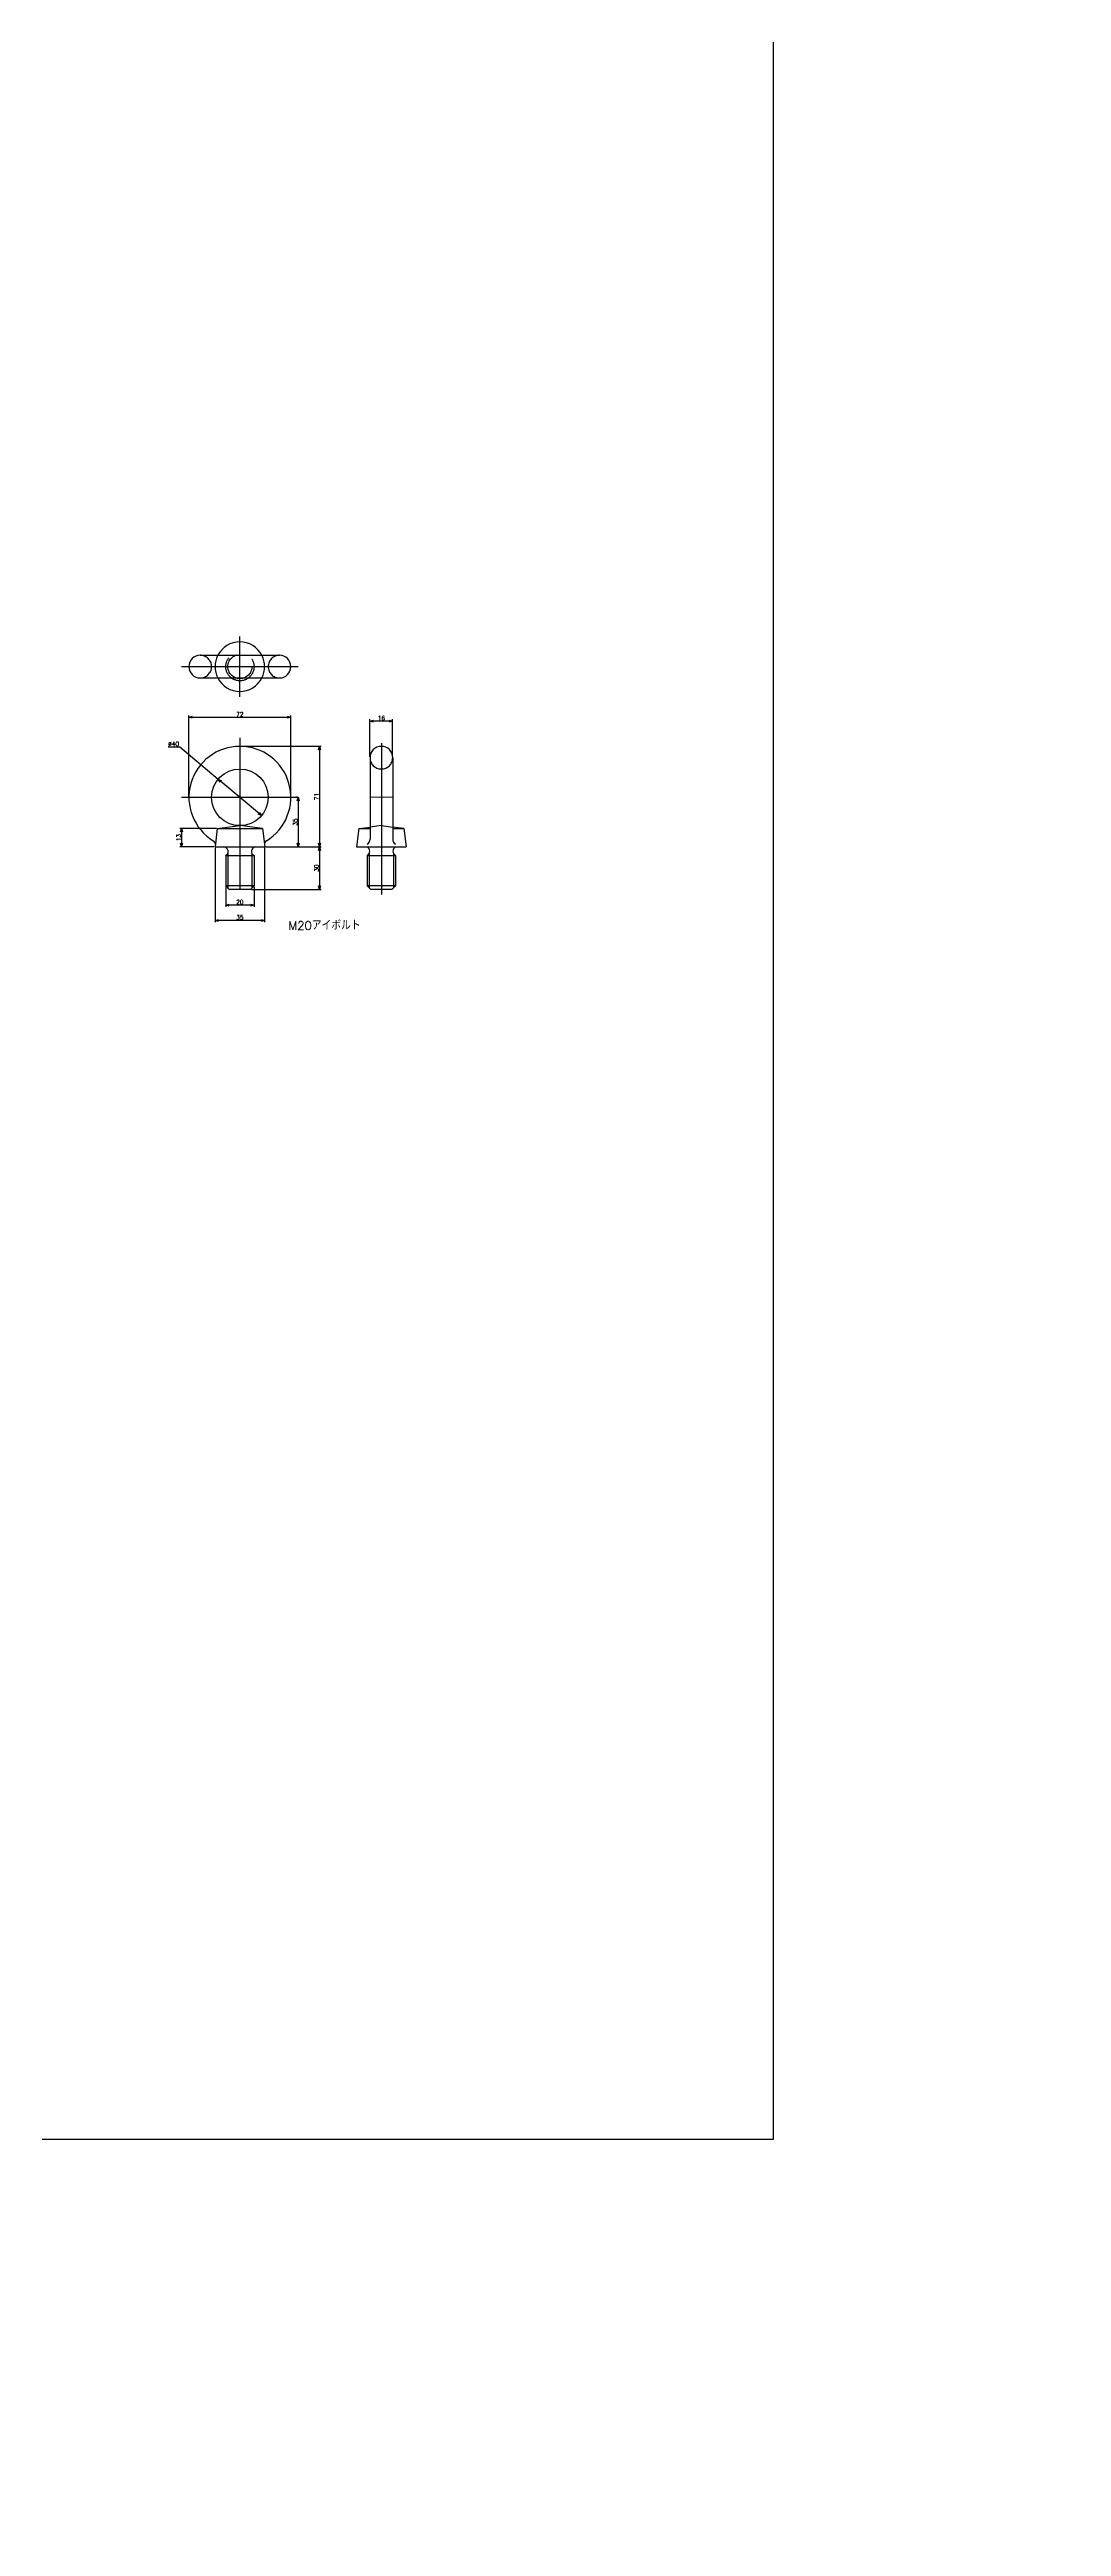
# Model space of a CAD drawing. Header units: millimetres. Extents: x -16130 to 36813, y -8099 to 27484.
# Drawn here: x 3101 to 3816, y 15682 to 17431 of the extents above; entities that cross this region are included whole.
import ezdxf
from ezdxf import colors
from ezdxf.entities.mleader import LeaderData, LeaderLine
from ezdxf.enums import TextEntityAlignment as Align
from ezdxf.math import Vec2, Vec3

# ---------------------------------------------------------------- set-up
doc = ezdxf.new("R2010")
doc.units = ezdxf.units.MM
doc.header["$LTSCALE"] = 6
doc.header["$PDMODE"] = 99
doc.header["$PDSIZE"] = 1
doc.linetypes.add('CENTER2', pattern=[28.575, 19.05, -3.175, 3.175, -3.175])
doc.linetypes.add('HIDDEN', pattern=[9.525, 6.35, -3.175])
doc.layers.add('08_DIM', color=3, linetype='Continuous', lineweight=13)
doc.layers.add('10_DRAFT', color=8, linetype='Continuous', lineweight=0, plot=False)
doc.styles.add('KSS_TXT', font='txt.shx', dxfattribs={"bigfont": 'extfont2.shx'})
doc.styles.get("Standard").update_dxf_attribs({"font": 'txt.shx', "bigfont": 'extfont2.shx'})
doc.dimstyles.new('KSS_DIM', dxfattribs={"dimtxt": 3, "dimasz": 2.5, "dimexe": 1.25, "dimexo": 0.625, "dimtad": 1, "dimdsep": 46, "dimtxsty": 'KSS_TXT', "dimblk": 'OPEN30', "dimcen": 0, "dimazin": 2, "dimtfac": 0.75, "dimtmove": 0, "dimatfit": 3, "dimldrblk": 'OPEN30', "dimfxl": 1, "dimtolj": 1, "dimarcsym": 0})
doc.dimstyles.new('KSS_DIM$3', dxfattribs={"dimtxt": 3, "dimasz": 2.5, "dimexe": 1.25, "dimexo": 0.625, "dimtad": 1, "dimtih": 1, "dimtoh": 1, "dimdsep": 46, "dimtxsty": 'KSS_TXT', "dimblk": 'OPEN30', "dimcen": 0, "dimazin": 2, "dimtfac": 0.75, "dimtofl": 0, "dimtmove": 0, "dimatfit": 3, "dimldrblk": 'OPEN30', "dimfxl": 1, "dimtolj": 1, "dimarcsym": 0})

# ---------------------------------------------------------------- blocks, each defined once
blk = doc.blocks.new('AM_BALLOON1')
at = {"transparency": 16777216}
blk.add_circle((0, 0), 5, dxfattribs=at)
blk.add_attdef('B_NUMBER', text='', height=3, dxfattribs=at).set_placement((0, 0), align=Align.MIDDLE_CENTER)
blk = doc.blocks.new('_OPEN')
at = {"color": 0, "linetype": 'ByBlock'}
for p, q in [((-1, 0.17), (0, 0)), ((0, 0), (-1, -0.17)), ((0, 0), (-1, 0))]:
    blk.add_line(p, q, dxfattribs=at)
blk = doc.blocks.new('CHIC20d')
at = {"color": 0, "linetype": 'CENTER2'}
for p, q in [((0, -21.3), (0, 21.3)), ((-41.2, 0), (41.2, 0))]:
    blk.add_line(p, q, dxfattribs=at)
at = {"color": 0}
for p, q in [((-28, 8), (28, 8)), ((-28, -8), (28, -8))]:
    blk.add_line(p, q, dxfattribs=at)
at = {"color": 0, "linetype": 'HIDDEN'}
for radius in [10, 8.5]:
    blk.add_circle((0, 0), radius, dxfattribs=at)
at = {"color": 0}
for centre, radius, start, end in [((0, 0), 17.5, 27.2029, 152.7971), ((-28, 0), 8, 90, 270), ((28, 0), 8, 270, 90), ((0, 0), 17.5, 207.2029, 332.7971)]:
    blk.add_arc(centre, radius, start, end, dxfattribs=at)
at = {"color": 0, "linetype": 'HIDDEN'}
for centre, radius, start, end in [((-28, 0), 8, 270, 90), ((0, 0), 17.5, 152.7971, 207.2029), ((0, 0), 17.5, 332.7971, 27.2029), ((28, 0), 8, 90, 270)]:
    blk.add_arc(centre, radius, start, end, dxfattribs=at)
blk = doc.blocks.new('CHIC20e')
at = {"color": 0, "linetype": 'CENTER2'}
for p, q in [((0, 77), (0, -30)), ((-41.2, 35), (41.2, 35))]:
    blk.add_line(p, q, dxfattribs=at)
at = {"color": 0}
for p, q in [((-16, 13), (-17.5, 0)), ((-17.5, 0), (17.5, 0)), ((-16, 13), (0, 15)), ((-16, 13), (16, 13)), ((16, 13), (0, 15)), ((16, 13), (17.5, 0)), ((-10, -6), (10, -6)), ((-10, -6), (-10, -27.5)), ((-8.5, -4.4), (-8.5, -29)), ((8.5, -4.4), (8.5, -29)), ((10, -6), (10, -27.5)), ((10, -27.5), (-10, -27.5)), ((-10, -27.5), (-7.5, -30)), ((7.5, -30), (-7.5, -30)), ((10, -27.5), (7.5, -30))]:
    blk.add_line(p, q, dxfattribs=at)
blk.add_circle((0, 35), 20, dxfattribs=at)
for centre, radius, start, end in [((0, 35), 36, 301.4073, 238.5927), ((-20.3, 1.7), 3, 353.4802, 58.5927), ((20.3, 1.7), 3, 121.4073, 186.5198), ((-11.4, -3.2), 3.15, 295.3462, 87.2737), ((11.3, -3.2), 3.15, 92.7263, 244.6538)]:
    blk.add_arc(centre, radius, start, end, dxfattribs=at)
blk = doc.blocks.new('CHIC20f')
at = {"color": 0, "linetype": 'CENTER2'}
blk.add_line((0, 73.2), (0, -33.6), dxfattribs=at)
at = {"color": 0}
for p, q in [((-8, 63), (-8, 5.4)), ((8, 63), (8, 5.4)), ((-16, 13), (-17.5, 0)), ((-17.5, 0), (17.5, 0)), ((-16, 13), (-8, 14)), ((-16, 13), (-8, 13)), ((16, 13), (8, 14)), ((8, 13), (16, 13)), ((16, 13), (17.5, 0)), ((-10, -6), (10, -6)), ((-10, -6), (-10, -27.5)), ((-8.5, -4.4), (-8.5, -29)), ((8.5, -4.4), (8.5, -29)), ((10, -6), (10, -27.5)), ((10, -27.5), (-10, -27.5)), ((-10, -27.5), (-7.5, -30)), ((7.5, -30), (-7.5, -30)), ((10, -27.5), (7.5, -30))]:
    blk.add_line(p, q, dxfattribs=at)
at = {"color": 0, "linetype": 'HIDDEN'}
for q in [(-8, 14), (8, 14)]:
    blk.add_line((0, 15), q, dxfattribs=at)
at = {"color": 0}
for centre, radius, start, end in [((0, 63), 8, 0, 180), ((-12, 5.4), 4, 301.0753, 0), ((12, 5.4), 4, 180, 238.9247), ((-11.6, -3), 3.4, 298.0725, 61.9275), ((11.6, -3), 3.4, 118.0725, 241.9275)]:
    blk.add_arc(centre, radius, start, end, dxfattribs=at)
at = {"color": 0, "linetype": 'HIDDEN'}
blk.add_arc((0, 63), 8, 180, 0, dxfattribs=at)
at = {"layer": '10_DRAFT'}
blk.add_line((-8, 35), (8, 35), dxfattribs=at)
blk = doc.blocks.new('_Open30')
at = {"color": 0, "linetype": 'ByBlock', "lineweight": -2}
for p, q in [((-1, 0.27), (0, 0)), ((0, 0), (-1, -0.27)), ((0, 0), (-1, 0))]:
    blk.add_line(p, q, dxfattribs=at)
blk = doc.blocks.new('*D4085')
at = {"layer": '08_DIM', "color": 0, "lineweight": -2, "transparency": 16777216}
for p, q in [((3199.5, 16903.4), (3199.5, 16960.5)), ((3202, 16959.3), (3269, 16959.3)), ((3271.5, 16903.4), (3271.5, 16960.5))]:
    blk.add_line(p, q, dxfattribs=at)
at = {"layer": 'Defpoints', "color": 0, "transparency": 16777216}
for p in [(3271.5, 16959.3), (3199.5, 16902.8), (3271.5, 16902.8)]:
    blk.add_point(p, dxfattribs=at)
at = {"layer": '08_DIM', "color": 0, "lineweight": -2, "transparency": 16777216, "xscale": 2.5, "yscale": 2.5, "zscale": 2.5, "rotation": 180}
blk.add_blockref('_Open30', (3199.5, 16959.3), dxfattribs=at)
at = {"layer": '08_DIM', "color": 0, "lineweight": -2, "transparency": 16777216, "xscale": 2.5, "yscale": 2.5, "zscale": 2.5}
blk.add_blockref('_Open30', (3271.5, 16959.3), dxfattribs=at)
at = {"layer": '08_DIM', "color": 0, "transparency": 16777216, "insert": (3235.5, 16961.4), "char_height": 3, "attachment_point": 5, "style": 'KSS_TXT'}
blk.add_mtext('\\A1;72', dxfattribs=at)
blk = doc.blocks.new('*D4086')
at = {"layer": '08_DIM', "color": 0, "lineweight": -2, "transparency": 16777216}
for p, q in [((3236.1, 16938.8), (3293, 16938.8)), ((3291.7, 16936.3), (3291.7, 16870.3)), ((3253.6, 16867.8), (3293, 16867.8))]:
    blk.add_line(p, q, dxfattribs=at)
at = {"layer": 'Defpoints', "color": 0, "transparency": 16777216}
for p in [(3235.5, 16938.8), (3253, 16867.8), (3291.7, 16867.8)]:
    blk.add_point(p, dxfattribs=at)
at = {"layer": '08_DIM', "color": 0, "lineweight": -2, "transparency": 16777216, "xscale": 2.5, "yscale": 2.5, "zscale": 2.5}
for p, rotation in [((3291.7, 16938.8), 90), ((3291.7, 16867.8), 270)]:
    blk.add_blockref('_Open30', p, dxfattribs=dict(at, rotation=rotation))
at = {"layer": '08_DIM', "color": 0, "transparency": 16777216, "insert": (3289.6, 16903.3), "char_height": 3, "attachment_point": 5, "rotation": 90, "style": 'KSS_TXT'}
blk.add_mtext('\\A1;71', dxfattribs=at)
blk = doc.blocks.new('*D4087')
at = {"layer": '08_DIM', "color": 0, "lineweight": -2, "transparency": 16777216}
for p, q in [((3253.6, 16867.8), (3293, 16867.8)), ((3291.7, 16865.3), (3291.7, 16840.3)), ((3243.6, 16837.8), (3293, 16837.8))]:
    blk.add_line(p, q, dxfattribs=at)
at = {"layer": 'Defpoints', "color": 0, "transparency": 16777216}
for p in [(3253, 16867.8), (3243, 16837.8), (3291.7, 16837.8)]:
    blk.add_point(p, dxfattribs=at)
at = {"layer": '08_DIM', "color": 0, "lineweight": -2, "transparency": 16777216, "xscale": 2.5, "yscale": 2.5, "zscale": 2.5}
for p, rotation in [((3291.7, 16867.8), 90), ((3291.7, 16837.8), 270)]:
    blk.add_blockref('_Open30', p, dxfattribs=dict(at, rotation=rotation))
at = {"layer": '08_DIM', "color": 0, "transparency": 16777216, "insert": (3289.6, 16852.8), "char_height": 3, "attachment_point": 5, "rotation": 90, "style": 'KSS_TXT'}
blk.add_mtext('\\A1;30', dxfattribs=at)
blk = doc.blocks.new('*D4088')
at = {"layer": '08_DIM', "color": 0, "lineweight": -2, "transparency": 16777216}
for p, q in [((3225.5, 16839.6), (3225.5, 16825.4)), ((3243, 16826.7), (3228, 16826.7)), ((3245.5, 16839.6), (3245.5, 16825.4))]:
    blk.add_line(p, q, dxfattribs=at)
at = {"layer": 'Defpoints', "color": 0, "transparency": 16777216}
for p in [(3225.5, 16840.3), (3245.5, 16840.3), (3225.5, 16826.7)]:
    blk.add_point(p, dxfattribs=at)
at = {"layer": '08_DIM', "color": 0, "lineweight": -2, "transparency": 16777216, "xscale": 2.5, "yscale": 2.5, "zscale": 2.5, "rotation": 180}
blk.add_blockref('_Open30', (3225.5, 16826.7), dxfattribs=at)
at = {"layer": '08_DIM', "color": 0, "lineweight": -2, "transparency": 16777216, "xscale": 2.5, "yscale": 2.5, "zscale": 2.5}
blk.add_blockref('_Open30', (3245.5, 16826.7), dxfattribs=at)
at = {"layer": '08_DIM', "color": 0, "transparency": 16777216, "insert": (3235.5, 16828.8), "char_height": 3, "attachment_point": 5, "style": 'KSS_TXT'}
blk.add_mtext('\\A1;20', dxfattribs=at)
blk = doc.blocks.new('*D4089')
at = {"layer": '08_DIM', "color": 0, "lineweight": -2, "transparency": 16777216}
for p, q in [((3218, 16867.1), (3218, 16814.6)), ((3253, 16867.1), (3253, 16814.6)), ((3250.5, 16815.9), (3220.5, 16815.9))]:
    blk.add_line(p, q, dxfattribs=at)
at = {"layer": 'Defpoints', "color": 0, "transparency": 16777216}
for p in [(3218, 16867.8), (3253, 16867.8), (3218, 16815.9)]:
    blk.add_point(p, dxfattribs=at)
at = {"layer": '08_DIM', "color": 0, "lineweight": -2, "transparency": 16777216, "xscale": 2.5, "yscale": 2.5, "zscale": 2.5, "rotation": 180}
blk.add_blockref('_Open30', (3218, 16815.9), dxfattribs=at)
at = {"layer": '08_DIM', "color": 0, "lineweight": -2, "transparency": 16777216, "xscale": 2.5, "yscale": 2.5, "zscale": 2.5}
blk.add_blockref('_Open30', (3253, 16815.9), dxfattribs=at)
at = {"layer": '08_DIM', "color": 0, "transparency": 16777216, "insert": (3235.5, 16818), "char_height": 3, "attachment_point": 5, "style": 'KSS_TXT'}
blk.add_mtext('\\A1;35', dxfattribs=at)
blk = doc.blocks.new('*D4090')
at = {"layer": '08_DIM', "color": 0, "lineweight": -2, "transparency": 16777216}
for p, q in [((3184.9, 16938.4), (3193.1, 16938.4)), ((3193.1, 16938.4), (3220.2, 16915.6)), ((3250.8, 16889.9), (3222.1, 16914))]:
    blk.add_line(p, q, dxfattribs=at)
at = {"layer": 'Defpoints', "color": 0, "transparency": 16777216}
for p in [(3220.2, 16915.6), (3250.8, 16889.9)]:
    blk.add_point(p, dxfattribs=at)
at = {"layer": '08_DIM', "color": 0, "lineweight": -2, "transparency": 16777216, "xscale": 2.5, "yscale": 2.5, "zscale": 2.5}
for p, rotation in [((3220.2, 16915.6), 139.9168583903452), ((3250.8, 16889.9), 319.9168583903451)]:
    blk.add_blockref('_Open30', p, dxfattribs=dict(at, rotation=rotation))
at = {"layer": '08_DIM', "color": 0, "transparency": 16777216, "insert": (3188.7, 16940.5), "char_height": 3, "attachment_point": 5, "style": 'KSS_TXT'}
blk.add_mtext('\\A1;%%C40', dxfattribs=at)
blk = doc.blocks.new('*D4091')
at = {"layer": '08_DIM', "color": 0, "lineweight": -2, "transparency": 16777216}
for p, q in [((3327.4, 16931.4), (3327.4, 16957.9)), ((3340.9, 16956.6), (3329.9, 16956.6)), ((3343.4, 16931.4), (3343.4, 16957.9))]:
    blk.add_line(p, q, dxfattribs=at)
at = {"layer": 'Defpoints', "color": 0, "transparency": 16777216}
for p in [(3327.4, 16956.6), (3327.4, 16930.8), (3343.4, 16930.8)]:
    blk.add_point(p, dxfattribs=at)
at = {"layer": '08_DIM', "color": 0, "lineweight": -2, "transparency": 16777216, "xscale": 2.5, "yscale": 2.5, "zscale": 2.5, "rotation": 180}
blk.add_blockref('_Open30', (3327.4, 16956.6), dxfattribs=at)
at = {"layer": '08_DIM', "color": 0, "lineweight": -2, "transparency": 16777216, "xscale": 2.5, "yscale": 2.5, "zscale": 2.5}
blk.add_blockref('_Open30', (3343.4, 16956.6), dxfattribs=at)
at = {"layer": '08_DIM', "color": 0, "transparency": 16777216, "insert": (3335.4, 16958.7), "char_height": 3, "attachment_point": 5, "style": 'KSS_TXT'}
blk.add_mtext('\\A1;16', dxfattribs=at)
blk = doc.blocks.new('*D4092')
at = {"layer": '08_DIM', "color": 0, "lineweight": -2, "transparency": 16777216}
for p, q in [((3276.1, 16902.8), (3275.5, 16902.8)), ((3276.7, 16900.3), (3276.7, 16870.3)), ((3253.6, 16867.8), (3278, 16867.8))]:
    blk.add_line(p, q, dxfattribs=at)
at = {"layer": 'Defpoints', "color": 0, "transparency": 16777216}
for p in [(3276.7, 16902.8), (3253, 16867.8), (3276.7, 16867.8)]:
    blk.add_point(p, dxfattribs=at)
at = {"layer": '08_DIM', "color": 0, "lineweight": -2, "transparency": 16777216, "xscale": 2.5, "yscale": 2.5, "zscale": 2.5}
for p, rotation in [((3276.7, 16902.8), 90), ((3276.7, 16867.8), 270)]:
    blk.add_blockref('_Open30', p, dxfattribs=dict(at, rotation=rotation))
at = {"layer": '08_DIM', "color": 0, "transparency": 16777216, "insert": (3274.6, 16885.3), "char_height": 3, "attachment_point": 5, "rotation": 90, "style": 'KSS_TXT'}
blk.add_mtext('\\A1;35', dxfattribs=at)
blk = doc.blocks.new('*D4093')
at = {"layer": '08_DIM', "color": 0, "lineweight": -2, "transparency": 16777216}
for p, q in [((3218.9, 16880.8), (3193.1, 16880.8)), ((3194.3, 16878.3), (3194.3, 16870.3)), ((3217.4, 16867.8), (3193.1, 16867.8))]:
    blk.add_line(p, q, dxfattribs=at)
at = {"layer": 'Defpoints', "color": 0, "transparency": 16777216}
for p in [(3219.5, 16880.8), (3194.3, 16867.8), (3218, 16867.8)]:
    blk.add_point(p, dxfattribs=at)
at = {"layer": '08_DIM', "color": 0, "lineweight": -2, "transparency": 16777216, "xscale": 2.5, "yscale": 2.5, "zscale": 2.5}
for p, rotation in [((3194.3, 16880.8), 90), ((3194.3, 16867.8), 270)]:
    blk.add_blockref('_Open30', p, dxfattribs=dict(at, rotation=rotation))
at = {"layer": '08_DIM', "color": 0, "transparency": 16777216, "insert": (3192.2, 16874.3), "char_height": 3, "attachment_point": 5, "rotation": 90, "style": 'KSS_TXT'}
blk.add_mtext('\\A1;13', dxfattribs=at)

msp = doc.modelspace()

# ---------------------------------------------------------------- linework, layer by layer
at = {"color": 2}
msp.add_lwpolyline([(-183.96635, 22932.18169), (3612.24504, 22932.18169), (3612.24504, 15955.11805), (-183.96635, 15955.11805)], close=True, dxfattribs=at)

# ---------------------------------------------------------------- block references
at = {"color": 4}
for name, p in [('CHIC20d', (3235.51217, 16995.04185)), ('CHIC20e', (3235.51217, 16867.77052)), ('CHIC20f', (3335.42402, 16867.77052))]:
    msp.add_blockref(name, p, dxfattribs=at)

# ---------------------------------------------------------------- texts
at = {"color": 0, "style": 'KSS_TXT'}
msp.add_text('M20アイボルト', height=6, dxfattribs=at).set_placement((3269.84309, 16809.23076))

# ---------------------------------------------------------------- dimensions: what is measured, and where the dimension line sits
at = {"layer": '08_DIM'}
for base, p1, p2, picture, middle in [((3271.51217, 16959.25456), (3199.51217, 16902.77052), (3271.51217, 16902.77052), '*D4085', (3235.51217, 16961.37956)), ((3327.42402, 16956.61419), (3343.42402, 16930.77052), (3327.42402, 16930.77052), '*D4091', (3335.42402, 16958.73919)), ((3218.01217, 16815.86138), (3253.01217, 16867.77052), (3218.01217, 16867.77052), '*D4089', (3235.51217, 16817.98846)), ((3225.51217, 16826.68742), (3245.51217, 16840.27052), (3225.51217, 16840.27052), '*D4088', (3235.51217, 16828.81242))]:
    dim = msp.add_linear_dim(base=base, p1=p1, p2=p2, dimstyle='KSS_DIM', dxfattribs=at)
    dim.commit()
    dim.dimension.update_dxf_attribs({"geometry": picture, "text_midpoint": middle})
dim = msp.add_diameter_dim_2p(p1=(3250.81439, 16889.89254), p2=(3220.20996, 16915.64849), dimstyle='KSS_DIM$3', override={"dimpost": '%%C<>', "dimtix": 1, "dimatfit": 2}, dxfattribs=at)
dim.commit()
dim.dimension.update_dxf_attribs({"geometry": '*D4090', "text_midpoint": (3188.70881, 16938.42458), "dimtype": 163})
for base, p1, p2, picture, middle in [((3291.7321, 16867.77052), (3235.51217, 16938.77052), (3253.01217, 16867.77052), '*D4086', (3289.6071, 16903.27052)), ((3276.72426, 16867.77052), (3276.7471, 16902.77052), (3253.01217, 16867.77052), '*D4092', (3274.59718, 16885.27052)), ((3194.30008, 16867.77052), (3219.49789, 16880.77052), (3218.01217, 16867.77052), '*D4093', (3192.17508, 16874.27052)), ((3291.7321, 16837.77052), (3253.01217, 16867.77052), (3243.01217, 16837.77052), '*D4087', (3289.6071, 16852.77052))]:
    dim = msp.add_linear_dim(base=base, p1=p1, p2=p2, angle=90, dimstyle='KSS_DIM', dxfattribs=at)
    dim.commit()
    dim.dimension.update_dxf_attribs({"geometry": picture, "text_midpoint": middle})

# ---------------------------------------------------------------- leaders
ml = msp.add_multileader_block('Standard', dxfattribs=at)
ml.set_content('AM_BALLOON1', color=256, scale=8)
ml.set_attribute('B_NUMBER', 'W', width=0)
ml.set_leader_properties(color=256, linetype='ByLayer', lineweight=-1)
ml.set_arrow_properties(name='OPEN')
ml.build(insert=Vec2(0, 0))
ml.multileader.update_dxf_attribs({"leader_type": 0, "has_dogleg": 0, "text_right_attachment_type": 6, "dogleg_length": 0, "arrow_head_size": 16, "scale": 4, "block_connection_type": 1})
ctx = ml.context
ctx.base_point, ctx.scale, ctx.char_height, ctx.arrow_head_size, ctx.landing_gap_size, ctx.plane_origin = Vec3(13778.40481, 16629.64663), 4, 32, 16, 16, Vec3(13778.40481, 16629.64663)
ctx.right_attachment, ctx.attachment_type = 6, 1
notes = []
notes.append((ctx, [(0, (0, 0, 0), (0, 0), (1, 0), 1, [])]))
ctx.block.insert = Vec3(13778.40481, 16629.64663)
ml = msp.add_multileader_block('Standard', dxfattribs=at)
ml.set_content('AM_BALLOON1', color=256, scale=8)
ml.set_attribute('B_NUMBER', 'AO', width=0)
ml.set_leader_properties(color=256, linetype='ByLayer', lineweight=-1)
ml.set_arrow_properties(name='OPEN')
ml.build(insert=Vec2(0, 0))
ml.multileader.update_dxf_attribs({"leader_type": 0, "has_dogleg": 0, "text_right_attachment_type": 6, "dogleg_length": 0, "arrow_head_size": 16, "scale": 4, "block_connection_type": 1})
ctx = ml.context
ctx.base_point, ctx.scale, ctx.char_height, ctx.arrow_head_size, ctx.landing_gap_size, ctx.plane_origin = Vec3(6830.23124, 16624.46097), 4, 32, 16, 16, Vec3(6830.23124, 16624.46097)
ctx.right_attachment, ctx.attachment_type = 6, 1
notes.append((ctx, [(0, (0, 0, 0), (0, 0), (1, 0), 1, [])]))
ctx.block.insert = Vec3(6830.23124, 16624.46097)
ml = msp.add_multileader_block('Standard', dxfattribs=at)
ml.set_content('AM_BALLOON1', color=256, scale=8)
ml.set_attribute('B_NUMBER', 'V', width=0)
ml.set_leader_properties(color=256, linetype='ByLayer', lineweight=-1)
ml.set_arrow_properties(name='OPEN')
ml.build(insert=Vec2(0, 0))
ml.multileader.update_dxf_attribs({"leader_type": 0, "has_dogleg": 0, "text_right_attachment_type": 6, "dogleg_length": 0, "arrow_head_size": 16, "scale": 4, "block_connection_type": 1})
ctx = ml.context
ctx.base_point, ctx.scale, ctx.char_height, ctx.arrow_head_size, ctx.landing_gap_size, ctx.plane_origin = Vec3(15125.00199, 16612.85008), 4, 32, 16, 16, Vec3(15159.27631, 16609.77428)
ctx.right_attachment, ctx.attachment_type = 6, 1
notes.append((ctx, [(0, (0, 0, 0), (0, 0), (1, 0), 1, [])]))
ctx.block.insert = Vec3(15125.00199, 16612.85008)
ml = msp.add_multileader_block('Standard', dxfattribs=at)
ml.set_content('AM_BALLOON1', color=256, scale=8)
ml.set_attribute('B_NUMBER', '47', width=0)
ml.set_leader_properties(color=256, linetype='ByLayer', lineweight=-1)
ml.set_arrow_properties(name='OPEN')
ml.build(insert=Vec2(0, 0))
ml.multileader.update_dxf_attribs({"leader_type": 0, "has_dogleg": 0, "text_right_attachment_type": 6, "dogleg_length": 0, "arrow_head_size": 16, "scale": 8, "block_connection_type": 1})
ctx = ml.context
ctx.base_point, ctx.scale, ctx.char_height, ctx.arrow_head_size, ctx.landing_gap_size, ctx.plane_origin = Vec3(12114.5235, 16603.82484), 8, 32, 16, 16, Vec3(12114.5235, 16603.82484)
ctx.right_attachment, ctx.attachment_type = 6, 1
notes.append((ctx, [(0, (0, 0, 0), (0, 0), (1, 0), 1, [])]))
ctx.block.insert = Vec3(12114.5235, 16603.82484)
ml = msp.add_multileader_block('Standard', dxfattribs=at)
ml.set_content('AM_BALLOON1', color=256, scale=8)
ml.set_attribute('B_NUMBER', 'O', width=0)
ml.set_leader_properties(color=256, linetype='ByLayer', lineweight=-1)
ml.set_arrow_properties(name='OPEN')
ml.build(insert=Vec2(0, 0))
ml.multileader.update_dxf_attribs({"leader_type": 0, "has_dogleg": 0, "text_right_attachment_type": 6, "dogleg_length": 0, "arrow_head_size": 16, "scale": 4, "block_connection_type": 1})
ctx = ml.context
ctx.base_point, ctx.scale, ctx.char_height, ctx.arrow_head_size, ctx.landing_gap_size, ctx.plane_origin = Vec3(8867.4584, 16552.9213), 4, 32, 16, 16, Vec3(8915.63385, 16552.9213)
ctx.right_attachment, ctx.attachment_type = 6, 1
notes.append((ctx, [(0, (0, 0, 0), (0, 0), (1, 0), 1, [])]))
ctx.block.insert = Vec3(8867.4584, 16552.9213)
for ctx, leaders in notes:
    for number, flags, end, landing, length, lines in leaders:
        leader = LeaderData()
        leader.index, (leader.has_last_leader_line, leader.has_dogleg_vector, leader.attachment_direction) = number, flags
        leader.last_leader_point, leader.dogleg_vector, leader.dogleg_length = Vec3(end), Vec3(landing), length
        for number, points, colour, breaks in lines:
            line = LeaderLine()
            line.index, line.vertices, line.color, line.breaks = number, Vec3.list(points), colors.encode_raw_color(colour), breaks
            leader.lines.append(line)
        ctx.leaders.append(leader)

doc.saveas('drawing.dxf')
